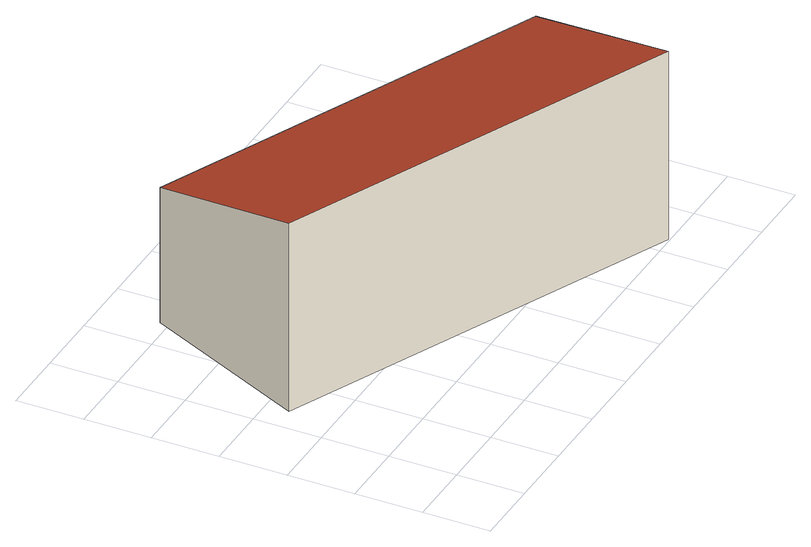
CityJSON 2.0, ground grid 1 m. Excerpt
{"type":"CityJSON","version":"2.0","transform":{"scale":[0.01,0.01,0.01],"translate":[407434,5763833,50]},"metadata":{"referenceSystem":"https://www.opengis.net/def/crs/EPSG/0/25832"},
"CityObjects":{
"building1":{"type":"Building","attributes":{"Gemeindeschluessel":"05515000","Geometrietyp2DReferenz":"3000","function":"51009_1610","roofType":"2100","measuredHeight":2.97},"geometry":[{"type":"Solid","lod":"2","boundaries":[[[[0,1,2,3]],[[4,5,1,0]],[[6,7,5,4]],[[3,2,7,6]],[[4,0,3,6]],[[1,5,7,2]]]],"semantics":{"surfaces":[{"type":"WallSurface"},{"type":"RoofSurface"},{"type":"GroundSurface"}],"values":[[0,0,0,0,1,2]]}}]}
},
"vertices":[
[631,3,320],[631,3,23],[742,254,23],[742,254,236],[38,266,320],[38,266,23],[153,514,236],[153,514,23]
]}
